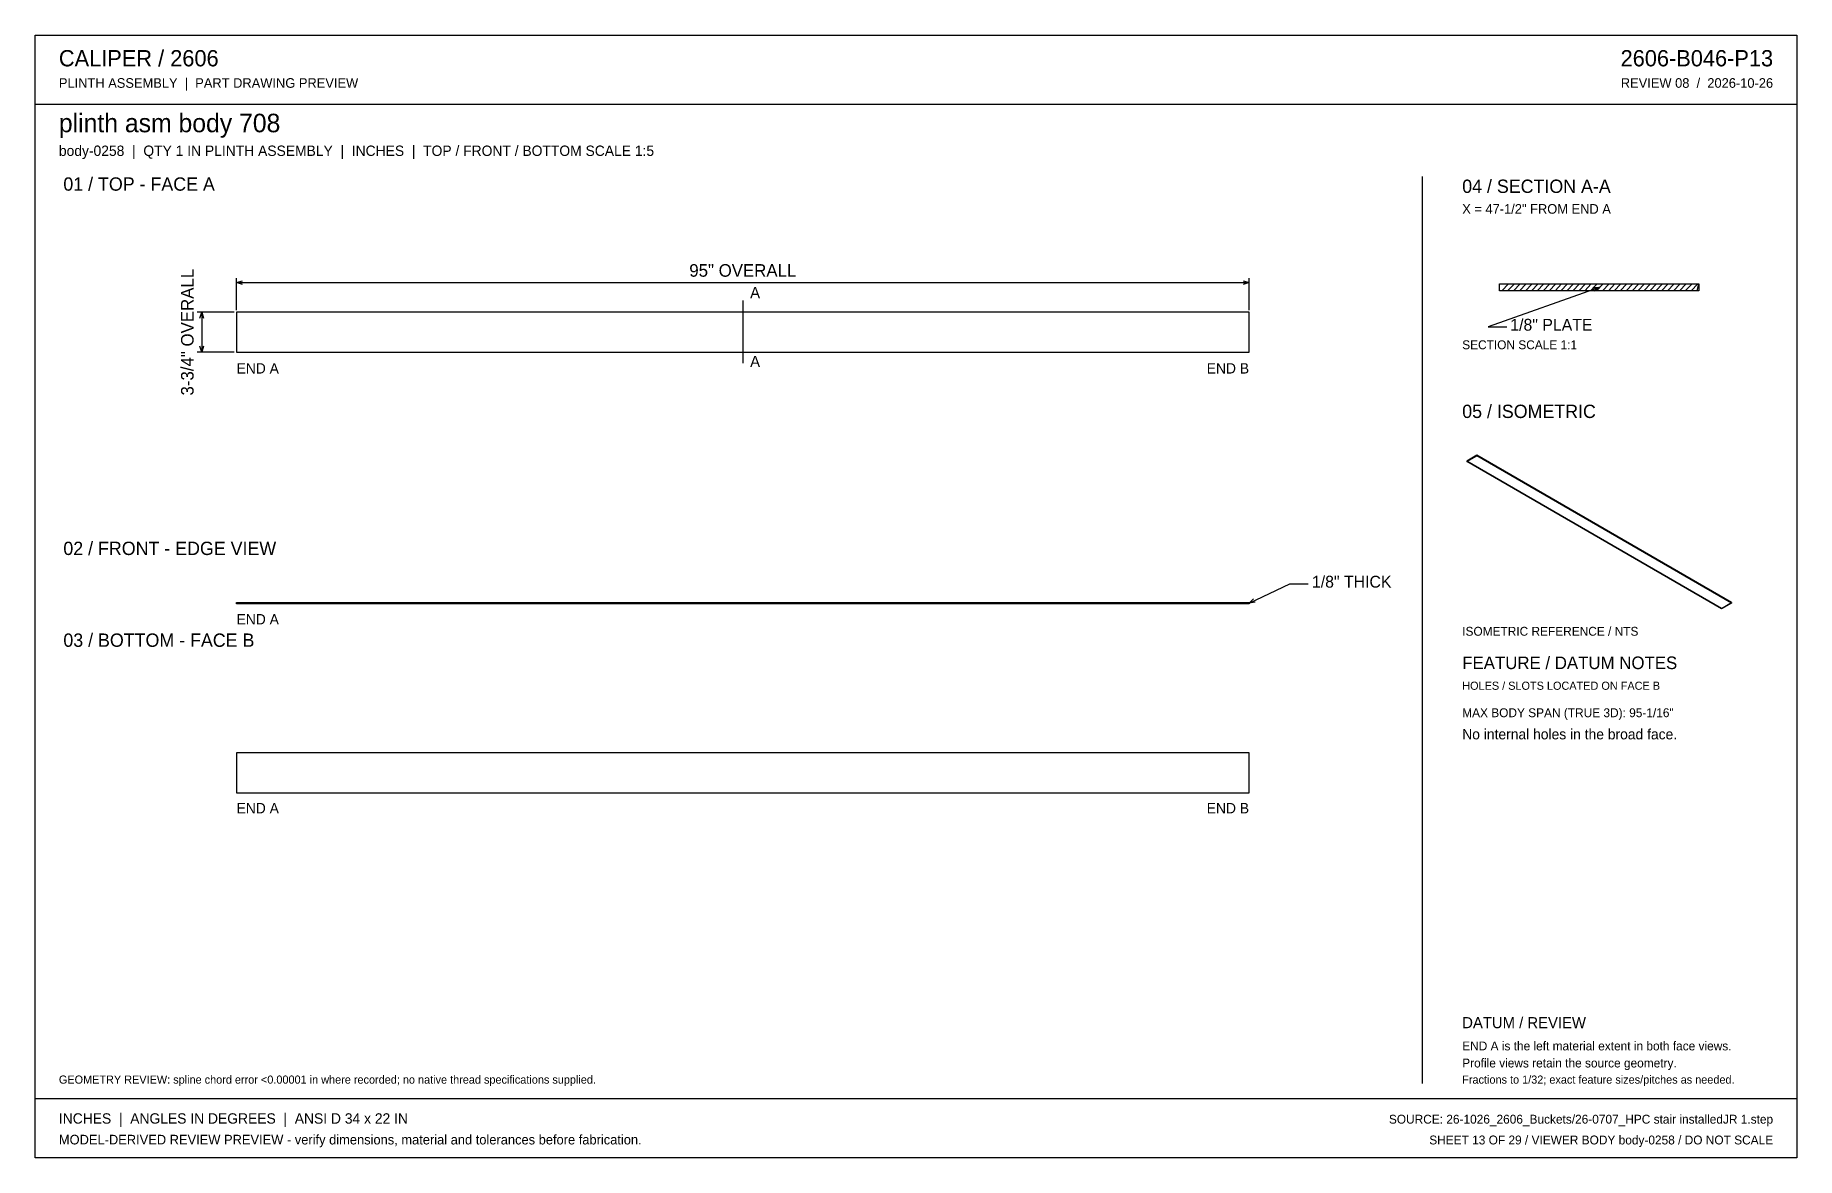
# Model space of a CAD drawing. Header units: inches. Extents: x 2 to 168, y 2 to 108.
import ezdxf
from ezdxf.enums import TextEntityAlignment as Align

# ---------------------------------------------------------------- set-up
doc = ezdxf.new("R2010")
doc.units = ezdxf.units.IN
doc.header["$MEASUREMENT"] = 0

msp = doc.modelspace()

# ---------------------------------------------------------------- linework, layer by layer
at = {"layer": 'ANNOTATION'}
for p, q in [((21.25, 81.87), (21.25, 84.86)), ((21.25, 84.44), (21.81, 84.61)), ((21.25, 84.44), (116.25, 84.44)), ((21.81, 84.27), (21.25, 84.44)), ((115.69, 84.61), (116.25, 84.44)), ((116.25, 84.44), (115.69, 84.27)), ((116.25, 81.87), (116.25, 84.86)), ((68.75, 82.77), (68.75, 76.88)), ((149.1, 83.99), (138.68, 80.28)), ((148.52, 83.97), (149.1, 83.99)), ((149.1, 83.99), (148.63, 83.64)), ((21.04, 81.66), (17.57, 81.66)), ((17.81, 81.11), (17.99, 81.66)), ((17.99, 81.66), (17.99, 77.92)), ((17.99, 81.66), (18.16, 81.11)), ((138.68, 80.28), (140.42, 80.28)), ((21.04, 77.92), (17.57, 77.92)), ((17.99, 77.92), (17.81, 78.48)), ((18.16, 78.48), (17.99, 77.92)), ((116.25, 54.38), (120.07, 56.18)), ((116.25, 54.38), (116.68, 54.78)), ((120.07, 56.18), (121.81, 56.18)), ((116.83, 54.46), (116.25, 54.38))]:
    msp.add_line(p, q, dxfattribs=at)
at = {"layer": 'OUTLINE'}
for p, q in [((2.36, 107.64), (167.64, 107.64)), ((2.36, 2.36), (2.36, 107.64)), ((167.64, 107.64), (167.64, 2.36)), ((2.36, 101.18), (167.64, 101.18)), ((132.5, 94.38), (132.5, 9.31)), ((139.75, 84.31), (158.44, 84.31)), ((139.75, 83.68), (139.75, 84.31)), ((139.96, 83.68), (140.58, 84.31)), ((140.51, 83.68), (141.14, 84.31)), ((141.07, 83.68), (141.7, 84.31)), ((141.63, 83.68), (142.25, 84.31)), ((142.18, 83.68), (142.81, 84.31)), ((142.74, 83.68), (143.36, 84.31)), ((143.29, 83.68), (143.92, 84.31)), ((143.85, 83.68), (144.47, 84.31)), ((144.4, 83.68), (145.03, 84.31)), ((144.96, 83.68), (145.58, 84.31)), ((145.51, 83.68), (146.14, 84.31)), ((146.07, 83.68), (146.7, 84.31)), ((146.63, 83.68), (147.25, 84.31)), ((147.18, 83.68), (147.81, 84.31)), ((147.74, 83.68), (148.36, 84.31)), ((148.29, 83.68), (148.92, 84.31)), ((148.85, 83.68), (149.47, 84.31)), ((149.4, 83.68), (150.03, 84.31)), ((149.96, 83.68), (150.58, 84.31)), ((150.51, 83.68), (151.14, 84.31)), ((151.07, 83.68), (151.7, 84.31)), ((151.63, 83.68), (152.25, 84.31)), ((152.18, 83.68), (152.81, 84.31)), ((152.74, 83.68), (153.36, 84.31)), ((153.29, 83.68), (153.92, 84.31)), ((153.85, 83.68), (154.47, 84.31)), ((154.4, 83.68), (155.03, 84.31)), ((154.96, 83.68), (155.58, 84.31)), ((155.51, 83.68), (156.14, 84.31)), ((156.07, 83.68), (156.7, 84.31)), ((156.63, 83.68), (157.25, 84.31)), ((157.18, 83.68), (157.81, 84.31)), ((157.74, 83.68), (158.36, 84.31)), ((158.29, 83.68), (158.44, 84.31)), ((158.44, 84.31), (158.44, 83.68)), ((158.44, 83.68), (139.75, 83.68)), ((116.25, 81.66), (21.25, 81.66)), ((21.25, 81.66), (21.25, 77.92)), ((116.25, 77.92), (116.25, 81.66)), ((21.25, 77.92), (116.25, 77.92)), ((137.61, 68.24), (136.67, 67.69)), ((136.67, 67.66), (137.61, 68.2)), ((161.53, 54.43), (137.61, 68.24)), ((137.61, 68.24), (137.61, 68.2)), ((161.53, 54.39), (137.61, 68.2)), ((136.67, 67.69), (136.67, 67.66)), ((160.59, 53.88), (136.67, 67.69)), ((160.59, 53.85), (136.67, 67.66)), ((21.25, 54.44), (116.25, 54.44)), ((21.25, 54.32), (21.25, 54.44)), ((116.25, 54.32), (21.25, 54.32)), ((116.25, 54.44), (116.25, 54.32)), ((160.59, 53.88), (161.53, 54.43)), ((161.53, 54.39), (160.59, 53.85)), ((160.59, 53.85), (160.59, 53.88)), ((161.53, 54.43), (161.53, 54.39)), ((116.25, 40.34), (21.25, 40.34)), ((21.25, 40.34), (21.25, 36.6)), ((116.25, 36.6), (116.25, 40.34)), ((21.25, 36.6), (116.25, 36.6)), ((2.36, 7.92), (167.64, 7.92)), ((167.64, 2.36), (2.36, 2.36))]:
    msp.add_line(p, q, dxfattribs=at)

# ---------------------------------------------------------------- texts
at = {"layer": 'ANNOTATION'}
for s, height, p in [('CALIPER / 2606', 1.5278, (4.58, 104.72)), ('PLINTH ASSEMBLY  |  PART DRAWING PREVIEW', 0.9028, (4.58, 102.71)), ('plinth asm body 708', 1.7361, (4.58, 98.54)), ('body-0258  |  QTY 1 IN PLINTH ASSEMBLY  |  INCHES  |  TOP / FRONT / BOTTOM SCALE 1:5', 0.9722, (4.58, 96.32)), ('01 / TOP - FACE A', 1.25, (5, 93.06)), ('04 / SECTION A-A', 1.25, (136.25, 92.85)), ('X = 47-1/2" FROM END A', 0.9028, (136.25, 90.9)), ('A', 1.04, (69.44, 82.98)), ('1/8" PLATE', 1.111, (140.76, 79.93)), ('SECTION SCALE 1:1', 0.8333, (136.25, 78.19)), ('END A', 0.972, (21.25, 75.91)), ('A', 1.04, (69.44, 76.53)), ('05 / ISOMETRIC', 1.25, (136.25, 71.74)), ('02 / FRONT - EDGE VIEW', 1.25, (5, 58.89)), ('1/8" THICK', 1.111, (122.15, 55.83)), ('END A', 0.972, (21.25, 52.38)), ('03 / BOTTOM - FACE B', 1.25, (5, 50.28)), ('ISOMETRIC REFERENCE / NTS', 0.8333, (136.25, 51.32)), ('FEATURE / DATUM NOTES', 1.1806, (136.25, 48.19)), ('HOLES / SLOTS LOCATED ON FACE B', 0.7639, (136.25, 46.25)), ('MAX BODY SPAN (TRUE 3D): 95-1/16"', 0.8333, (136.25, 43.68)), ('No internal holes in the broad face.', 0.9722, (136.25, 41.6)), ('END A', 0.972, (21.25, 34.66)), ('DATUM / REVIEW', 1.0417, (136.25, 14.51)), ('END A is the left material extent in both face views.', 0.8333, (136.25, 12.43)), ('Profile views retain the source geometry.', 0.8333, (136.25, 10.83)), ('GEOMETRY REVIEW: spline chord error <0.00001 in where recorded; no native thread specifications supplied.', 0.76389, (4.58, 9.31)), ('Fractions to 1/32; exact feature sizes/pitches as needed.', 0.7639, (136.25, 9.31)), ('INCHES  |  ANGLES IN DEGREES  |  ANSI D 34 x 22 IN', 0.9722, (4.58, 5.56)), ('MODEL-DERIVED REVIEW PREVIEW - verify dimensions, material and tolerances before fabrication.', 0.9028, (4.58, 3.61))]:
    msp.add_text(s, height=height, dxfattribs=at).set_placement(p)
for s, height, p in [('2606-B046-P13', 1.5278, (165.42, 104.72)), ('REVIEW 08  /  2026-10-26', 0.9028, (165.42, 102.71)), ('END B', 0.972, (116.25, 75.91)), ('END B', 0.972, (116.25, 34.66)), ('SOURCE: 26-1026_2606_Buckets/26-0707_HPC stair installedJR 1.step', 0.8333, (165.42, 5.56)), ('SHEET 13 OF 29 / VIEWER BODY body-0258 / DO NOT SCALE', 0.8333, (165.42, 3.61))]:
    msp.add_text(s, height=height, dxfattribs=at).set_placement(p, align=Align.RIGHT)
msp.add_text('95" OVERALL', height=1.1806, dxfattribs=at).set_placement((68.75, 84.99), align=Align.CENTER)
msp.add_text('3-3/4" OVERALL', height=1.1806, rotation=90, dxfattribs=at).set_placement((17.22, 79.79), align=Align.CENTER)

doc.saveas('drawing.dxf')
